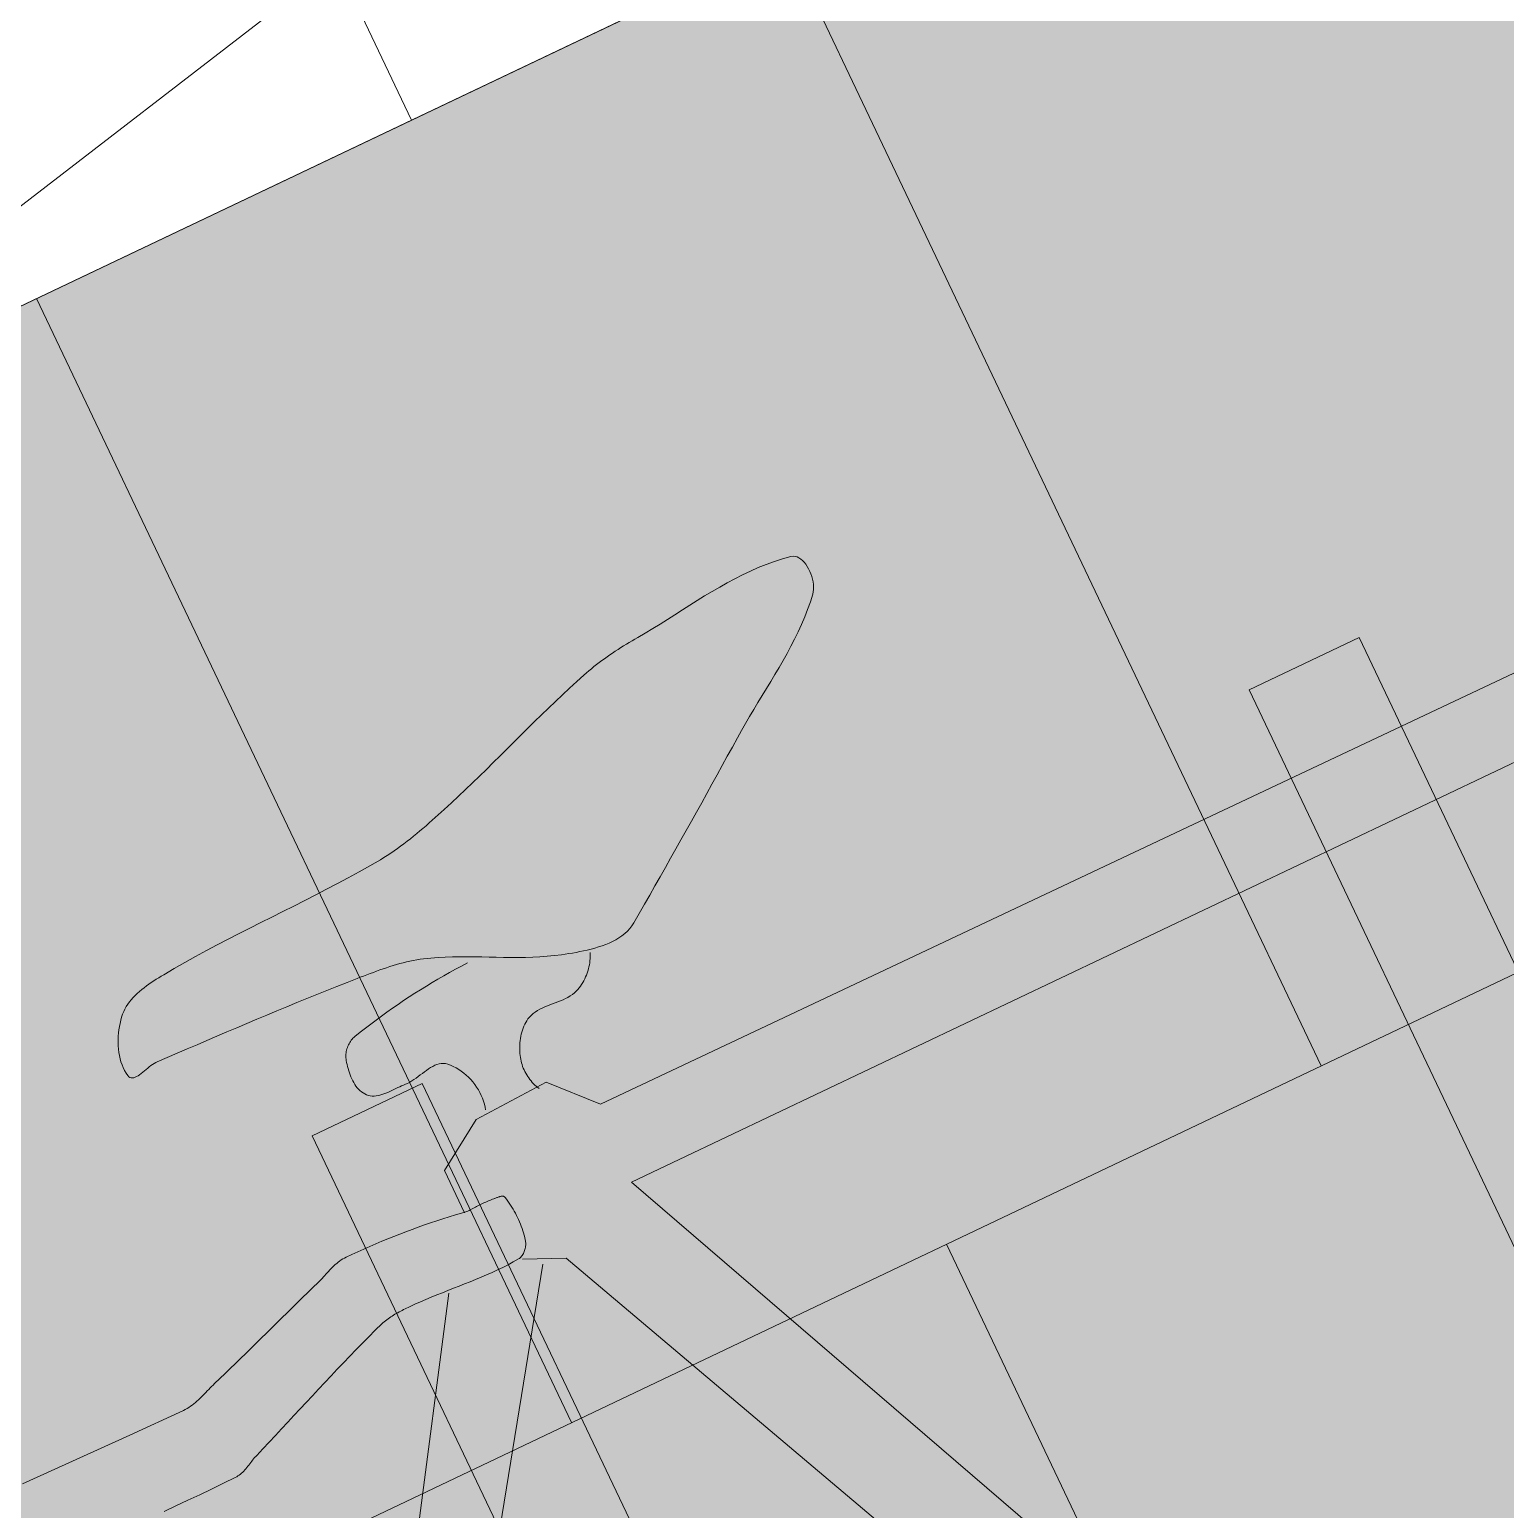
# Model space of a CAD drawing. Header units: metres. Extents: x 678805 to 1359287, y 2747329 to 5497370.
# Drawn here: x 679794.415 to 679795.126, y 2748744.741 to 2748745.454 of the extents above; entities that cross this region are included whole.
import ezdxf
from ezdxf.enums import TextEntityAlignment as Align

# ---------------------------------------------------------------- set-up
doc = ezdxf.new("R2010")
doc.units = ezdxf.units.M
doc.linetypes.add('XREF_MON_SFT_TREES$0$HIDDEN', pattern=[0.375, 0.25, -0.125])
for name, color, linetype in [('00_XREF_MON_HSC_PAVEMENT', 7, 'Continuous'), ('00_XREF_TWQ_BUILDINGS', 7, 'Continuous'), ('00_XREF_TWQ_SFT_TREES', 7, 'Continuous'), ('XREF_MON_SFT_TREES$0$SL_TREE_CANOPY', 251, 'XREF_MON_SFT_TREES$0$HIDDEN')]:
    doc.layers.add(name, color=color, linetype=linetype)
for name, color, linetype, true_color in [('02-L-Waterfeatures 01', 7, 'Continuous', 0x4da6ff), ('XREF_MON_SFT_TREES$0$SL_TREE_ACACIA_NILOTICA', 7, 'Continuous', 0x264d00), ('XREF_MON_SFT_TREES$0$SL_TREE_CERCIDIUM_FLORIDUM', 7, 'Continuous', 0xe0e000)]:
    doc.layers.add(name, color=color, linetype=linetype, true_color=true_color)
doc.layers.add('XREF_MON_GENERAL_LAYOUT$0$02-L-Level Curves 0.50m', color=33, linetype='Continuous', lineweight=5)
doc.layers.add('XREF_MON_HSC_FURNITURE$0$03-PG-CBIncluded', color=8, linetype='Continuous', lineweight=5)
for name, color, linetype, lineweight, true_color in [('XREF_MON_HSC_PAVEMENT$0$02-L-Joints-Paviment_07_Precast Concrete Blocks 60X40', 7, 'Continuous', 5, 0x999999), ('XREF_MON_HSC_PAVEMENT$0$03-TR-Pavement_07_Precast Concrete Blocks 20X10', 7, 'Continuous', 5, 0x999999), ('XREF_MON_HSC_PAVEMENT$0$03-TR-Pavement_07_Precast Concrete Blocks 60X40', 7, 'Continuous', 5, 0x999999)]:
    doc.layers.add(name, color=color, linetype=linetype, lineweight=lineweight, true_color=true_color)
doc.layers.get('XREF_MON_SFT_TREES$0$SL_TREE_ACACIA_NILOTICA').off()
doc.layers.get('XREF_MON_SFT_TREES$0$SL_TREE_CERCIDIUM_FLORIDUM').off()
doc.styles.add('XREF_MON_GENERAL_LAYOUT$0$Standard', font='arial.ttf')

# ---------------------------------------------------------------- blocks, each defined once
blk = doc.blocks.new('XREF_MON_SFT_TREES$0$Acacia_nilotica')
at = {"layer": 'XREF_MON_SFT_TREES$0$SL_TREE_CANOPY', "linetype": 'XREF_MON_SFT_TREES$0$HIDDEN'}
blk.add_circle((0, 0), 4, dxfattribs=at)
blk = doc.blocks.new('XREF_MON_SFT_TREES$0$Cercidium.A')
at = {"layer": 'XREF_MON_SFT_TREES$0$SL_TREE_CANOPY', "linetype": 'XREF_MON_SFT_TREES$0$HIDDEN'}
blk.add_circle((0, 0), 4.5, dxfattribs=at)
blk = doc.blocks.new('XREF_MON_SFT_TREES')
at = {"layer": 'XREF_MON_SFT_TREES$0$SL_TREE_ACACIA_NILOTICA', "rotation": 25.44812939262281}
blk.add_blockref('XREF_MON_SFT_TREES$0$Acacia_nilotica', (679799.05742, 2748746.78469), dxfattribs=at)
at = {"layer": 'XREF_MON_SFT_TREES$0$SL_TREE_CERCIDIUM_FLORIDUM'}
blk.add_blockref('XREF_MON_SFT_TREES$0$Cercidium.A', (679791.38218, 2748743.1322), dxfattribs=at)
blk = doc.blocks.new('XREF_MON_HSC_PAVEMENT')
at = {"layer": 'XREF_MON_HSC_PAVEMENT$0$03-TR-Pavement_07_Precast Concrete Blocks 20X10'}
h = blk.add_hatch(dxfattribs=at)
h.set_pattern_fill('ANSI31', color=256, scale=0.0315, angle=25.5)
h.set_pattern_definition([(70.5, (0, 0), (-0.094275932128, 0.033384858509), [])])
edge = h.paths.add_edge_path()
edge.add_line((679754.63933, 2748741.42762), (679756.43778, 2748737.64831))
edge.add_line((679756.43778, 2748737.64831), (679759.30992, 2748736.6133))
edge.add_line((679759.30992, 2748736.6133), (679763.15484, 2748738.44295))
edge.add_line((679763.15484, 2748738.44295), (679764.15882, 2748741.26997))
edge.add_line((679764.15882, 2748741.26997), (679766.98584, 2748740.26599))
edge.add_line((679766.98584, 2748740.26599), (679770.83075, 2748742.09565))
edge.add_line((679770.83075, 2748742.09565), (679771.83473, 2748744.92266))
edge.add_line((679771.83473, 2748744.92266), (679774.66175, 2748743.91868))
edge.add_line((679774.66175, 2748743.91868), (679778.50666, 2748745.74834))
edge.add_line((679778.50666, 2748745.74834), (679779.5108, 2748748.57579))
edge.add_line((679779.5108, 2748748.57579), (679782.3381, 2748747.57122))
edge.add_line((679782.3381, 2748747.57122), (679786.17586, 2748749.39771))
edge.add_line((679786.17586, 2748749.39771), (679787.18595, 2748752.22776))
edge.add_line((679787.18595, 2748752.22776), (679790.01362, 2748751.22421))
edge.add_line((679790.01362, 2748751.22421), (679793.85744, 2748753.05359))
edge.add_line((679793.85744, 2748753.05359), (679794.82795, 2748755.78638))
edge.add_line((679794.82795, 2748755.78638), (679794.8617, 2748755.88001))
edge.add_line((679794.8617, 2748755.88001), (679797.68828, 2748754.87619))
edge.add_line((679797.68828, 2748754.87619), (679801.5332, 2748756.70584))
edge.add_line((679801.5332, 2748756.70584), (679802.53657, 2748759.53258))
edge.add_line((679802.53657, 2748759.53258), (679805.3642, 2748758.52888))
edge.add_line((679805.3642, 2748758.52888), (679809.2085, 2748760.35825))
edge.add_line((679809.2085, 2748760.35825), (679810.21188, 2748763.18499))
edge.add_line((679810.21188, 2748763.18499), (679813.03951, 2748762.18129))
edge.add_line((679813.03951, 2748762.18129), (679816.88321, 2748764.01036))
edge.add_line((679816.88321, 2748764.01036), (679817.88492, 2748766.83599))
edge.add_line((679817.88492, 2748766.83599), (679820.71421, 2748765.83341))
edge.add_line((679820.71421, 2748765.83341), (679824.55851, 2748767.66277))
edge.add_line((679824.55851, 2748767.66277), (679825.5631, 2748770.49009))
edge.add_line((679825.5631, 2748770.49009), (679828.39013, 2748769.4861))
edge.add_line((679828.39013, 2748769.4861), (679832.23382, 2748771.31517))
edge.add_line((679832.23382, 2748771.31517), (679833.2381, 2748774.14161))
edge.add_line((679833.2381, 2748774.14161), (679836.06191, 2748773.13682))
edge.add_line((679836.06191, 2748773.13682), (679839.90707, 2748774.9666))
edge.add_line((679839.90707, 2748774.9666), (679840.95175, 2748777.86548))
edge.add_line((679840.95175, 2748777.86548), (679839.1533, 2748781.6448))
edge.add_line((679839.1533, 2748781.6448), (679754.64326, 2748741.42946))
at = {"layer": 'XREF_MON_HSC_PAVEMENT$0$02-L-Joints-Paviment_07_Precast Concrete Blocks 60X40'}
for points in [[(679794.34099, 2748745.95217), (679794.5988, 2748745.41039)], [(679794.7794, 2748745.49632), (679795.03721, 2748744.95454)], [(679794.41821, 2748745.32445), (679794.67602, 2748744.78266)], [(679794.85662, 2748744.8686), (679795.11444, 2748744.32682)]]:
    blk.add_lwpolyline(points, dxfattribs=at)
at = {"layer": 'XREF_MON_HSC_PAVEMENT$0$03-TR-Pavement_07_Precast Concrete Blocks 60X40'}
for p, q in [((679791.89013, 2748744.12143), (679820.96262, 2748757.95598)), ((679792.14795, 2748743.57964), (679798.28793, 2748746.50144))]:
    blk.add_line(p, q, dxfattribs=at)
blk = doc.blocks.new('XREF_MON_HSC_FURNITURE$0$Bicycle rack')
at = {"true_color": 0xfcfcfc}
h = blk.add_hatch(color=7, dxfattribs=at)
h.dxf.hatch_style = 1
h.paths.add_polyline_path([(3659.3427, 29.62146), (3659.3427, 34.43162), (3657.5927, 34.43162), (3657.5927, 29.62146)])
at = {"color": 253}
for p, q in [((3658.10043, 31.50229), (3658.10043, 32.40187)), ((3658.06265, 32.38016), (3658.06005, 31.50489)), ((3658.57974, 31.71416), (3658.10043, 31.50229)), ((3657.86534, 31.7054), (3657.86432, 31.70494)), ((3657.86645, 31.70576), (3657.86534, 31.7054)), ((3657.86765, 31.70603), (3657.86645, 31.70576)), ((3657.8689, 31.70622), (3657.86765, 31.70603)), ((3657.8702, 31.70631), (3657.8689, 31.70622)), ((3657.87153, 31.70631), (3657.8702, 31.70631)), ((3657.87287, 31.70624), (3657.87153, 31.70631)), ((3657.8742, 31.70608), (3657.87287, 31.70624)), ((3657.87552, 31.70584), (3657.8742, 31.70608)), ((3657.87679, 31.70552), (3657.87552, 31.70584)), ((3657.87802, 31.70513), (3657.87679, 31.70552)), ((3657.87917, 31.70467), (3657.87802, 31.70513)), ((3657.8612, 31.70113), (3657.86046, 31.69704)), ((3657.8615, 31.7021), (3657.8612, 31.70113)), ((3657.86198, 31.70297), (3657.8615, 31.7021)), ((3657.86262, 31.70373), (3657.86198, 31.70297)), ((3657.86341, 31.70438), (3657.86262, 31.70373)), ((3657.86432, 31.70494), (3657.86341, 31.70438)), ((3657.88024, 31.70414), (3657.87917, 31.70467)), ((3657.8812, 31.70354), (3657.88024, 31.70414)), ((3657.88204, 31.70287), (3657.8812, 31.70354)), ((3657.8849, 31.70021), (3657.88204, 31.70287)), ((3657.88765, 31.69746), (3657.8849, 31.70021)), ((3657.85989, 31.69293), (3657.85948, 31.6888)), ((3657.86046, 31.69704), (3657.85989, 31.69293)), ((3657.89032, 31.69462), (3657.88765, 31.69746)), ((3657.89289, 31.69171), (3657.89032, 31.69462)), ((3657.89539, 31.68872), (3657.89289, 31.69171)), ((3657.85923, 31.68466), (3657.8591, 31.68051)), ((3657.85948, 31.6888), (3657.85923, 31.68466)), ((3657.89783, 31.68568), (3657.89539, 31.68872)), ((3657.9002, 31.68257), (3657.89783, 31.68568)), ((3657.8591, 31.68051), (3657.8591, 31.67635)), ((3657.90251, 31.67942), (3657.9002, 31.68257)), ((3657.90478, 31.67622), (3657.90251, 31.67942)), ((3657.8591, 31.67635), (3657.85921, 31.67218)), ((3657.85921, 31.67218), (3657.85942, 31.668)), ((3657.90702, 31.67299), (3657.90478, 31.67622)), ((3657.90922, 31.66973), (3657.90702, 31.67299)), ((3657.9114, 31.66645), (3657.90922, 31.66973)), ((3658.58712, 31.66987), (3658.11996, 31.458)), ((3657.85942, 31.668), (3657.85971, 31.66382)), ((3657.85971, 31.66382), (3657.86007, 31.65963)), ((3657.91356, 31.66316), (3657.9114, 31.66645)), ((3657.91572, 31.65986), (3657.91356, 31.66316)), ((3657.86007, 31.65963), (3657.86048, 31.65544)), ((3657.86048, 31.65544), (3657.86094, 31.65125)), ((3657.91787, 31.65656), (3657.91572, 31.65986)), ((3657.92004, 31.65327), (3657.91787, 31.65656)), ((3657.86094, 31.65125), (3657.86144, 31.64705)), ((3657.92222, 31.65), (3657.92004, 31.65327)), ((3657.92442, 31.64675), (3657.92222, 31.65)), ((3657.86144, 31.64705), (3657.86195, 31.64286)), ((3657.86195, 31.64286), (3657.86246, 31.63866)), ((3657.92666, 31.64353), (3657.92442, 31.64675)), ((3657.92893, 31.64035), (3657.92666, 31.64353)), ((3657.86246, 31.63866), (3657.86297, 31.63448)), ((3657.86297, 31.63448), (3657.86346, 31.63029)), ((3657.93193, 31.63621), (3657.92893, 31.64035)), ((3657.93492, 31.63208), (3657.93193, 31.63621)), ((3657.86346, 31.63029), (3657.86392, 31.62611)), ((3657.93791, 31.62793), (3657.93492, 31.63208)), ((3657.9409, 31.62379), (3657.93791, 31.62793)), ((3657.86392, 31.62611), (3657.86433, 31.62194)), ((3657.86433, 31.62194), (3657.86468, 31.61777)), ((3657.94388, 31.61964), (3657.9409, 31.62379)), ((3657.94685, 31.61549), (3657.94388, 31.61964)), ((3657.86468, 31.61777), (3657.8648, 31.61619)), ((3657.8648, 31.61619), (3657.86494, 31.61461)), ((3657.86494, 31.61461), (3657.86508, 31.61303)), ((3657.86508, 31.61303), (3657.86524, 31.61145)), ((3657.94982, 31.61133), (3657.94685, 31.61549)), ((3657.86524, 31.61145), (3657.86541, 31.60987)), ((3657.86541, 31.60987), (3657.8656, 31.60829)), ((3657.8656, 31.60829), (3657.86579, 31.60672)), ((3657.86579, 31.60672), (3657.86601, 31.60514)), ((3657.95279, 31.60717), (3657.94982, 31.61133)), ((3657.95574, 31.60301), (3657.95279, 31.60717)), ((3657.86601, 31.60514), (3657.86623, 31.60357)), ((3657.86623, 31.60357), (3657.86648, 31.602)), ((3657.86648, 31.602), (3657.86674, 31.60043)), ((3657.86674, 31.60043), (3657.86701, 31.59887)), ((3657.86701, 31.59887), (3657.8673, 31.59731)), ((3657.9587, 31.59884), (3657.95574, 31.60301)), ((3657.96165, 31.59467), (3657.9587, 31.59884)), ((3657.8673, 31.59731), (3657.86761, 31.59575)), ((3657.86761, 31.59575), (3657.86794, 31.5942)), ((3657.86794, 31.5942), (3657.86829, 31.59265)), ((3657.86829, 31.59265), (3657.86866, 31.59111)), ((3657.86866, 31.59111), (3657.86905, 31.58957)), ((3657.96459, 31.5905), (3657.96165, 31.59467)), ((3657.86905, 31.58957), (3657.86945, 31.58804)), ((3657.86945, 31.58804), (3657.86989, 31.58651)), ((3657.86989, 31.58651), (3657.87121, 31.58204)), ((3657.96753, 31.58632), (3657.96459, 31.5905)), ((3657.97047, 31.58214), (3657.96753, 31.58632)), ((3657.87121, 31.58204), (3657.87257, 31.57757)), ((3657.87257, 31.57757), (3657.87398, 31.57312)), ((3657.9734, 31.57796), (3657.97047, 31.58214)), ((3657.97633, 31.57377), (3657.9734, 31.57796)), ((3657.87398, 31.57312), (3657.87542, 31.56869)), ((3657.97925, 31.56958), (3657.97633, 31.57377)), ((3657.98216, 31.56539), (3657.97925, 31.56958)), ((3657.87542, 31.56869), (3657.87689, 31.56425)), ((3657.87689, 31.56425), (3657.87839, 31.55983)), ((3657.98507, 31.56119), (3657.98216, 31.56539)), ((3657.87839, 31.55983), (3657.8799, 31.55542)), ((3657.8799, 31.55542), (3657.88143, 31.55101)), ((3657.98798, 31.55699), (3657.98507, 31.56119)), ((3657.98889, 31.55553), (3657.98798, 31.55699)), ((3657.98966, 31.554), (3657.98889, 31.55553)), ((3657.88143, 31.55101), (3657.88298, 31.5466)), ((3657.9903, 31.55242), (3657.98966, 31.554)), ((3657.9908, 31.55079), (3657.9903, 31.55242)), ((3657.99119, 31.54911), (3657.9908, 31.55079)), ((3657.99147, 31.54739), (3657.99119, 31.54911)), ((3657.88298, 31.5466), (3657.88453, 31.54219)), ((3657.88453, 31.54219), (3657.88608, 31.53779)), ((3657.99164, 31.54564), (3657.99147, 31.54739)), ((3657.99162, 31.54023), (3657.99171, 31.54205)), ((3657.99172, 31.54386), (3657.99164, 31.54564)), ((3657.99171, 31.54205), (3657.99172, 31.54386)), ((3657.88608, 31.53779), (3657.88763, 31.53338)), ((3657.9906, 31.53288), (3657.99094, 31.53471)), ((3657.99094, 31.53471), (3657.99122, 31.53656)), ((3657.99122, 31.53656), (3657.99145, 31.5384)), ((3657.99145, 31.5384), (3657.99162, 31.54023)), ((3657.88763, 31.53338), (3657.88918, 31.52898)), ((3657.88918, 31.52898), (3657.89071, 31.52457)), ((3657.98892, 31.52568), (3657.98937, 31.52745)), ((3657.98937, 31.52745), (3657.98981, 31.52924)), ((3657.98981, 31.52924), (3657.99022, 31.53105)), ((3657.99022, 31.53105), (3657.9906, 31.53288)), ((3657.99188, 31.53181), (3657.99279, 31.53143)), ((3657.99279, 31.53143), (3657.99369, 31.531)), ((3657.99369, 31.531), (3657.99457, 31.53054)), ((3657.99457, 31.53054), (3657.99544, 31.53003)), ((3657.99544, 31.53003), (3657.99629, 31.52949)), ((3657.99629, 31.52949), (3657.99712, 31.52891)), ((3657.99712, 31.52891), (3657.99793, 31.52829)), ((3657.99793, 31.52829), (3657.99872, 31.52764)), ((3657.99872, 31.52764), (3657.99949, 31.52696)), ((3657.99949, 31.52696), (3658.00022, 31.52625)), ((3657.89071, 31.52457), (3657.89223, 31.52015)), ((3657.89223, 31.52015), (3657.89372, 31.51573)), ((3657.98698, 31.51891), (3657.98798, 31.52226)), ((3657.98798, 31.52226), (3657.98845, 31.52395)), ((3657.98845, 31.52395), (3657.98892, 31.52568)), ((3658.00022, 31.52625), (3658.00093, 31.52552)), ((3658.00093, 31.52552), (3658.00161, 31.52475)), ((3658.00161, 31.52475), (3658.00226, 31.52397)), ((3658.00226, 31.52397), (3658.00288, 31.52316)), ((3658.00288, 31.52316), (3658.00346, 31.52232)), ((3658.00346, 31.52232), (3658.004, 31.52147)), ((3658.004, 31.52147), (3658.00451, 31.52061)), ((3658.00451, 31.52061), (3658.00497, 31.51972)), ((3658.00497, 31.51972), (3658.0054, 31.51883)), ((3657.89372, 31.51573), (3657.89519, 31.5113)), ((3657.98467, 31.51232), (3657.98587, 31.5156)), ((3657.98587, 31.5156), (3657.98698, 31.51891)), ((3658.0054, 31.51883), (3658.00578, 31.51792)), ((3658.00578, 31.51792), (3658.00619, 31.51669)), ((3658.00619, 31.51669), (3658.0065, 31.51543)), ((3658.0065, 31.51543), (3658.00671, 31.51415)), ((3658.00671, 31.51415), (3658.00683, 31.51286)), ((3658.00683, 31.51286), (3658.00688, 31.51154)), ((3657.89519, 31.5113), (3657.89663, 31.50686)), ((3657.89663, 31.50686), (3657.89804, 31.50241)), ((3657.98061, 31.50265), (3657.98203, 31.50585)), ((3657.98203, 31.50585), (3657.98339, 31.50907)), ((3657.98339, 31.50907), (3657.98467, 31.51232)), ((3658.00661, 31.50618), (3658.00649, 31.50482)), ((3658.00672, 31.50753), (3658.00661, 31.50618)), ((3658.00681, 31.50887), (3658.00672, 31.50753)), ((3658.00687, 31.51021), (3658.00681, 31.50887)), ((3658.00688, 31.51154), (3658.00687, 31.51021)), ((3657.89804, 31.50241), (3657.89941, 31.49794)), ((3657.97763, 31.4963), (3657.97914, 31.49947)), ((3657.97914, 31.49947), (3657.98061, 31.50265)), ((3658.00618, 31.50078), (3658.00615, 31.49946)), ((3658.00615, 31.49946), (3658.00617, 31.49814)), ((3658.00626, 31.50212), (3658.00618, 31.50078)), ((3658.00636, 31.50347), (3658.00626, 31.50212)), ((3658.00649, 31.50482), (3658.00636, 31.50347)), ((3658.06005, 31.50489), (3658.03921, 31.48579)), ((3657.89941, 31.49794), (3657.89997, 31.49607)), ((3657.89997, 31.49607), (3657.90054, 31.49419)), ((3657.90054, 31.49419), (3657.90109, 31.4923)), ((3657.90109, 31.4923), (3657.90165, 31.49042)), ((3657.97453, 31.48999), (3657.97609, 31.49314)), ((3657.97609, 31.49314), (3657.97763, 31.4963)), ((3658.00617, 31.49814), (3658.00626, 31.49684)), ((3658.00626, 31.49684), (3658.00642, 31.49556)), ((3658.00642, 31.49556), (3658.00668, 31.4943)), ((3658.00668, 31.4943), (3658.00704, 31.49307)), ((3658.00704, 31.49307), (3658.00751, 31.49187)), ((3658.00751, 31.49187), (3658.00795, 31.49098)), ((3657.90165, 31.49042), (3657.90219, 31.48853)), ((3657.90219, 31.48853), (3657.90273, 31.48664)), ((3657.90273, 31.48664), (3657.90325, 31.48474)), ((3657.90325, 31.48474), (3657.90376, 31.48284)), ((3657.97139, 31.4837), (3657.97296, 31.48684)), ((3657.97296, 31.48684), (3657.97453, 31.48999)), ((3658.00795, 31.49098), (3658.00845, 31.49012)), ((3658.00845, 31.49012), (3658.00899, 31.48929)), ((3658.00899, 31.48929), (3658.00958, 31.48849)), ((3658.00958, 31.48849), (3658.01022, 31.48771)), ((3658.01022, 31.48771), (3658.01091, 31.48697)), ((3658.01091, 31.48697), (3658.01163, 31.48625)), ((3658.01163, 31.48625), (3658.01238, 31.48556)), ((3658.01238, 31.48556), (3658.01317, 31.48491)), ((3658.01317, 31.48491), (3658.01399, 31.48428)), ((3658.01399, 31.48428), (3658.01484, 31.48368)), ((3658.03921, 31.48579), (3658.04094, 31.44758)), ((3657.90376, 31.48284), (3657.90425, 31.48094)), ((3657.90425, 31.48094), (3657.90473, 31.47903)), ((3657.90473, 31.47903), (3657.90519, 31.47712)), ((3657.90519, 31.47712), (3657.90562, 31.47521)), ((3657.96681, 31.4742), (3657.96831, 31.47738)), ((3657.96831, 31.47738), (3657.96984, 31.48054)), ((3657.96984, 31.48054), (3657.97139, 31.4837)), ((3658.01484, 31.48368), (3658.01571, 31.48312)), ((3658.01571, 31.48312), (3658.0166, 31.48258)), ((3658.0166, 31.48258), (3658.01751, 31.48208)), ((3658.01751, 31.48208), (3658.01843, 31.4816)), ((3658.01843, 31.4816), (3658.01936, 31.48116)), ((3658.01936, 31.48116), (3658.0203, 31.48075)), ((3658.0203, 31.48075), (3658.02125, 31.48037)), ((3658.02125, 31.48037), (3658.0222, 31.48002)), ((3658.0222, 31.48002), (3658.02314, 31.47971)), ((3658.02314, 31.47971), (3658.02398, 31.47946)), ((3658.02398, 31.47946), (3658.02484, 31.47926)), ((3658.02484, 31.47926), (3658.02571, 31.47908)), ((3658.02571, 31.47908), (3658.02659, 31.47895)), ((3658.02659, 31.47895), (3658.02748, 31.47885)), ((3658.02748, 31.47885), (3658.02838, 31.47878)), ((3658.02838, 31.47878), (3658.02928, 31.47875)), ((3658.02928, 31.47875), (3658.03019, 31.47875)), ((3658.03019, 31.47875), (3658.03109, 31.47879)), ((3658.03109, 31.47879), (3658.032, 31.47887)), ((3658.032, 31.47887), (3658.0329, 31.47897)), ((3658.0329, 31.47897), (3658.0338, 31.47911)), ((3658.0338, 31.47911), (3658.03468, 31.47929)), ((3658.03468, 31.47929), (3658.03556, 31.4795)), ((3658.03556, 31.4795), (3658.03643, 31.47974)), ((3658.03643, 31.47974), (3658.03728, 31.48002)), ((3658.03728, 31.48002), (3658.03812, 31.48032)), ((3658.03812, 31.48032), (3658.03894, 31.48067)), ((3658.03894, 31.48067), (3658.03973, 31.48104)), ((3658.03973, 31.48104), (3658.04051, 31.48145)), ((3657.90562, 31.47521), (3657.90603, 31.47329)), ((3657.90603, 31.47329), (3657.90642, 31.47136)), ((3657.90642, 31.47136), (3657.90678, 31.46944)), ((3657.96395, 31.4678), (3657.96535, 31.47101)), ((3657.96535, 31.47101), (3657.96681, 31.4742)), ((3657.97105, 31.47624), (3657.97117, 31.473)), ((3657.97117, 31.473), (3657.97134, 31.46976)), ((3657.97134, 31.46976), (3657.97153, 31.46652)), ((3657.90678, 31.46944), (3657.90711, 31.46751)), ((3657.90711, 31.46751), (3657.9074, 31.46557)), ((3657.9074, 31.46557), (3657.90767, 31.46363)), ((3657.90767, 31.46363), (3657.9079, 31.46169)), ((3657.96136, 31.4613), (3657.96262, 31.46456)), ((3657.96262, 31.46456), (3657.96395, 31.4678)), ((3657.97153, 31.46652), (3657.97176, 31.46328)), ((3657.97176, 31.46328), (3657.97202, 31.46004)), ((3657.9079, 31.46169), (3657.90809, 31.45974)), ((3657.90809, 31.45974), (3657.90857, 31.45385)), ((3657.9592, 31.45482), (3657.95967, 31.45641)), ((3657.95967, 31.45641), (3657.96019, 31.458)), ((3657.96019, 31.458), (3657.96136, 31.4613)), ((3657.97202, 31.46004), (3657.97231, 31.45681)), ((3657.97231, 31.45681), (3657.97263, 31.45357)), ((3658.11996, 31.458), (3658.11128, 31.4389)), ((3657.90857, 31.45385), (3657.90898, 31.44795)), ((3657.95734, 31.44668), (3657.95765, 31.44832)), ((3657.95765, 31.44832), (3657.95799, 31.44996)), ((3657.95799, 31.44996), (3657.95836, 31.45159)), ((3657.95836, 31.45159), (3657.95876, 31.45321)), ((3657.95876, 31.45321), (3657.9592, 31.45482)), ((3657.97263, 31.45357), (3657.97299, 31.45034)), ((3657.97299, 31.45034), (3657.97337, 31.44712)), ((3658.01201, 31.44773), (3658.01311, 31.44868)), ((3658.01311, 31.44868), (3658.01428, 31.44957)), ((3658.01428, 31.44957), (3658.01552, 31.4504)), ((3658.01552, 31.4504), (3658.01682, 31.45116)), ((3658.01682, 31.45116), (3658.01817, 31.45186)), ((3658.01817, 31.45186), (3658.01956, 31.45248)), ((3658.01956, 31.45248), (3658.02099, 31.45304)), ((3658.02099, 31.45304), (3658.02245, 31.45353)), ((3658.02245, 31.45353), (3658.02394, 31.45394)), ((3658.02394, 31.45394), (3658.02545, 31.45428)), ((3658.02545, 31.45428), (3658.02697, 31.45454)), ((3658.02697, 31.45454), (3658.0285, 31.45472)), ((3658.0285, 31.45472), (3658.03002, 31.45482)), ((3658.03002, 31.45482), (3658.03154, 31.45484)), ((3658.03154, 31.45484), (3658.03304, 31.45478)), ((3658.03304, 31.45478), (3658.03452, 31.45463)), ((3658.03452, 31.45463), (3658.03597, 31.4544)), ((3658.03597, 31.4544), (3658.03739, 31.45407)), ((3658.03739, 31.45407), (3658.03877, 31.45366)), ((3657.90898, 31.44795), (3657.90932, 31.44205)), ((3657.90932, 31.44205), (3657.90961, 31.43615)), ((3657.95635, 31.44005), (3657.95656, 31.44171)), ((3657.95656, 31.44171), (3657.9568, 31.44337)), ((3657.9568, 31.44337), (3657.95705, 31.44503)), ((3657.95705, 31.44503), (3657.95734, 31.44668)), ((3657.97337, 31.44712), (3657.97379, 31.44389)), ((3657.97379, 31.44389), (3657.97424, 31.44067)), ((3658.00883, 31.44084), (3658.0089, 31.44193)), ((3658.0089, 31.44193), (3658.00907, 31.44298)), ((3658.00907, 31.44298), (3658.00935, 31.44399)), ((3658.00935, 31.44399), (3658.00975, 31.44495)), ((3658.00975, 31.44495), (3658.01029, 31.44586)), ((3658.01029, 31.44586), (3658.01099, 31.44671)), ((3658.01099, 31.44671), (3658.01201, 31.44773)), ((3658.04094, 31.44758), (3658.05657, 31.42327)), ((3658.07932, 31.44141), (3658.07929, 31.44108)), ((3658.07936, 31.44173), (3658.07932, 31.44141)), ((3658.07941, 31.44204), (3658.07936, 31.44173)), ((3658.07947, 31.44235), (3658.07941, 31.44204)), ((3658.07955, 31.44263), (3658.07947, 31.44235)), ((3658.07964, 31.44291), (3658.07955, 31.44263)), ((3658.07975, 31.44316), (3658.07964, 31.44291)), ((3658.07988, 31.44339), (3658.07975, 31.44316)), ((3658.08004, 31.44359), (3658.07988, 31.44339)), ((3658.08021, 31.44377), (3658.08004, 31.44359)), ((3658.08041, 31.44392), (3658.08021, 31.44377)), ((3658.08063, 31.44403), (3658.08041, 31.44392)), ((3658.08089, 31.44411), (3658.08063, 31.44403)), ((3658.082, 31.44433), (3658.08089, 31.44411)), ((3658.08311, 31.44454), (3658.082, 31.44433)), ((3658.08423, 31.44472), (3658.08311, 31.44454)), ((3658.08536, 31.44488), (3658.08423, 31.44472)), ((3658.08649, 31.44502), (3658.08536, 31.44488)), ((3658.08762, 31.44513), (3658.08649, 31.44502)), ((3658.08876, 31.44522), (3658.08762, 31.44513)), ((3658.0899, 31.44529), (3658.08876, 31.44522)), ((3658.09105, 31.44533), (3658.0899, 31.44529)), ((3658.09219, 31.44535), (3658.09105, 31.44533)), ((3658.09333, 31.44534), (3658.09219, 31.44535)), ((3658.09447, 31.44531), (3658.09333, 31.44534)), ((3658.09561, 31.44525), (3658.09447, 31.44531)), ((3658.09675, 31.44517), (3658.09561, 31.44525)), ((3658.09788, 31.44506), (3658.09675, 31.44517)), ((3658.09901, 31.44492), (3658.09788, 31.44506)), ((3658.10013, 31.44476), (3658.09901, 31.44492)), ((3658.10125, 31.44457), (3658.10013, 31.44476)), ((3658.10236, 31.44435), (3658.10125, 31.44457)), ((3658.10346, 31.44411), (3658.10236, 31.44435)), ((3658.10394, 31.44398), (3658.10346, 31.44411)), ((3658.10443, 31.44382), (3658.10394, 31.44398)), ((3658.10491, 31.44363), (3658.10443, 31.44382)), ((3658.10538, 31.44341), (3658.10491, 31.44363)), ((3658.10586, 31.44317), (3658.10538, 31.44341)), ((3658.10632, 31.44289), (3658.10586, 31.44317)), ((3658.10677, 31.4426), (3658.10632, 31.44289)), ((3658.10721, 31.44228), (3658.10677, 31.4426)), ((3658.10763, 31.44194), (3658.10721, 31.44228)), ((3658.10803, 31.44158), (3658.10763, 31.44194)), ((3658.10841, 31.4412), (3658.10803, 31.44158)), ((3658.10877, 31.4408), (3658.10841, 31.4412)), ((3658.40086, 31.25047), (3658.11779, 31.44671)), ((3657.90961, 31.43615), (3657.90985, 31.43024)), ((3657.95565, 31.43336), (3657.9558, 31.43504)), ((3657.9558, 31.43504), (3657.95597, 31.43671)), ((3657.95597, 31.43671), (3657.95615, 31.43838)), ((3657.95615, 31.43838), (3657.95635, 31.44005)), ((3657.97424, 31.44067), (3657.97473, 31.43746)), ((3657.97473, 31.43746), (3657.97524, 31.43425)), ((3657.97524, 31.43425), (3657.97579, 31.43105)), ((3658.00885, 31.43971), (3658.00883, 31.44084)), ((3658.00894, 31.43856), (3658.00885, 31.43971)), ((3658.00909, 31.43738), (3658.00894, 31.43856)), ((3658.00929, 31.43618), (3658.00909, 31.43738)), ((3658.00952, 31.43497), (3658.00929, 31.43618)), ((3658.00977, 31.43375), (3658.00952, 31.43497)), ((3658.07889, 31.43474), (3658.07886, 31.43404)), ((3658.07891, 31.43543), (3658.07889, 31.43474)), ((3658.07895, 31.43613), (3658.07891, 31.43543)), ((3658.07899, 31.43682), (3658.07895, 31.43613)), ((3658.07904, 31.43751), (3658.07899, 31.43682)), ((3658.07909, 31.43821), (3658.07904, 31.43751)), ((3658.07915, 31.4389), (3658.07909, 31.43821)), ((3658.07917, 31.43918), (3658.07915, 31.4389)), ((3658.07919, 31.43948), (3658.07917, 31.43918)), ((3658.07921, 31.43979), (3658.07919, 31.43948)), ((3658.07922, 31.4401), (3658.07921, 31.43979)), ((3658.07924, 31.44043), (3658.07922, 31.4401)), ((3658.07926, 31.44076), (3658.07924, 31.44043)), ((3658.07929, 31.44108), (3658.07926, 31.44076)), ((3658.1091, 31.44039), (3658.10877, 31.4408)), ((3658.1094, 31.43996), (3658.1091, 31.44039)), ((3658.10966, 31.43952), (3658.1094, 31.43996)), ((3658.10989, 31.43907), (3658.10966, 31.43952)), ((3658.11009, 31.4386), (3658.10989, 31.43907)), ((3658.11024, 31.43813), (3658.11009, 31.4386)), ((3658.11035, 31.43765), (3658.11024, 31.43813)), ((3658.11041, 31.43716), (3658.11035, 31.43765)), ((3658.11061, 31.4343), (3658.11041, 31.43716)), ((3658.11074, 31.43144), (3658.11061, 31.4343)), ((3657.90985, 31.43024), (3657.91004, 31.42434)), ((3657.95511, 31.42667), (3657.95524, 31.42834)), ((3657.95524, 31.42834), (3657.95537, 31.43001)), ((3657.95537, 31.43001), (3657.9555, 31.43169)), ((3657.9555, 31.43169), (3657.95565, 31.43336)), ((3657.97579, 31.43105), (3657.97637, 31.42785)), ((3657.97637, 31.42785), (3657.97697, 31.42466)), ((3658.01003, 31.43252), (3658.00977, 31.43375)), ((3658.01029, 31.43129), (3658.01003, 31.43252)), ((3658.01053, 31.43006), (3658.01029, 31.43129)), ((3658.01073, 31.42884), (3658.01053, 31.43006)), ((3658.01089, 31.42763), (3658.01073, 31.42884)), ((3658.011, 31.42644), (3658.01089, 31.42763)), ((3658.07885, 31.43334), (3658.07884, 31.43265)), ((3658.07884, 31.43265), (3658.07884, 31.43195)), ((3658.07884, 31.43195), (3658.07884, 31.43126)), ((3658.07884, 31.43126), (3658.07885, 31.43056)), ((3658.07886, 31.43404), (3658.07885, 31.43334)), ((3658.07885, 31.43056), (3658.07886, 31.42986)), ((3658.07886, 31.42986), (3658.07889, 31.42917)), ((3658.07889, 31.42917), (3658.07891, 31.42847)), ((3658.07891, 31.42847), (3658.07895, 31.42778)), ((3658.07895, 31.42778), (3658.07899, 31.42708)), ((3658.07899, 31.42708), (3658.07904, 31.42639)), ((3658.11081, 31.42858), (3658.11074, 31.43144)), ((3658.11082, 31.42572), (3658.11081, 31.42858)), ((3657.91004, 31.42434), (3657.9102, 31.41842)), ((3657.95424, 31.4146), (3657.9546, 31.4198)), ((3657.9546, 31.4198), (3657.95498, 31.42501)), ((3657.95498, 31.42501), (3657.95511, 31.42667)), ((3657.97697, 31.42466), (3657.97762, 31.42148)), ((3657.97762, 31.42148), (3657.97829, 31.41831)), ((3658.01087, 31.42113), (3658.01089, 31.42215)), ((3658.01088, 31.4201), (3658.01087, 31.42113)), ((3658.01089, 31.41905), (3658.01088, 31.4201)), ((3658.01089, 31.42215), (3658.01092, 31.42316)), ((3658.01092, 31.42316), (3658.01099, 31.42414)), ((3658.01099, 31.42414), (3658.01104, 31.42528)), ((3658.01104, 31.42528), (3658.011, 31.42644)), ((3658.05657, 31.42327), (3658.07915, 31.42327)), ((3658.07864, 31.42191), (3658.07816, 31.41881)), ((3658.07915, 31.42501), (3658.07864, 31.42191)), ((3658.07904, 31.42639), (3658.07909, 31.4257)), ((3658.07909, 31.4257), (3658.07915, 31.42501)), ((3658.11061, 31.41713), (3658.11072, 31.41999)), ((3658.11072, 31.41999), (3658.11079, 31.42286)), ((3658.11079, 31.42286), (3658.11082, 31.42572)), ((3657.9102, 31.41842), (3657.91034, 31.41251)), ((3657.95389, 31.4094), (3657.95424, 31.4146)), ((3657.97829, 31.41831), (3657.97899, 31.41514)), ((3657.97899, 31.41514), (3657.97973, 31.41198)), ((3658.01064, 31.4118), (3658.01075, 31.4128)), ((3658.01075, 31.4128), (3658.01083, 31.41381)), ((3658.01083, 31.41381), (3658.01088, 31.41485)), ((3658.01088, 31.41485), (3658.0109, 31.41589)), ((3658.0109, 31.418), (3658.01089, 31.41905)), ((3658.01091, 31.41694), (3658.0109, 31.418)), ((3658.0109, 31.41589), (3658.01091, 31.41694)), ((3658.07771, 31.4157), (3658.07728, 31.41259)), ((3658.07816, 31.41881), (3658.07771, 31.4157)), ((3658.1103, 31.4114), (3658.11047, 31.41426)), ((3658.11047, 31.41426), (3658.11061, 31.41713)), ((3657.91034, 31.41251), (3657.91047, 31.4066)), ((3657.91047, 31.4066), (3657.91059, 31.40068)), ((3657.95357, 31.40419), (3657.95389, 31.4094)), ((3657.97973, 31.41198), (3657.97989, 31.41139)), ((3657.97989, 31.41139), (3657.98009, 31.4108)), ((3657.98009, 31.4108), (3657.98034, 31.41022)), ((3657.98034, 31.41022), (3657.98061, 31.40964)), ((3657.98061, 31.40964), (3657.98093, 31.40908)), ((3657.98093, 31.40908), (3657.98127, 31.40854)), ((3657.98127, 31.40854), (3657.98165, 31.408)), ((3657.98165, 31.408), (3657.98205, 31.40749)), ((3657.98205, 31.40749), (3657.98248, 31.40699)), ((3657.98248, 31.40699), (3657.98294, 31.40652)), ((3657.98294, 31.40652), (3657.98341, 31.40607)), ((3657.98341, 31.40607), (3657.98391, 31.40564)), ((3657.98391, 31.40564), (3657.98443, 31.40523)), ((3658.00751, 31.40503), (3658.00818, 31.40572)), ((3658.00818, 31.40572), (3658.00875, 31.40646)), ((3658.00875, 31.40646), (3658.00924, 31.40725)), ((3658.00924, 31.40725), (3658.00965, 31.40809)), ((3658.00965, 31.40809), (3658.00999, 31.40896)), ((3658.00999, 31.40896), (3658.01026, 31.40988)), ((3658.01026, 31.40988), (3658.01047, 31.41082)), ((3658.01047, 31.41082), (3658.01064, 31.4118)), ((3658.0765, 31.40636), (3658.07615, 31.40324)), ((3658.07688, 31.40948), (3658.0765, 31.40636)), ((3658.07728, 31.41259), (3658.07688, 31.40948)), ((3658.10973, 31.4028), (3658.10993, 31.40566)), ((3658.10993, 31.40566), (3658.11012, 31.40853)), ((3658.11012, 31.40853), (3658.1103, 31.4114)), ((3657.91059, 31.40068), (3657.91071, 31.39477)), ((3657.95298, 31.39377), (3657.95327, 31.39898)), ((3657.95327, 31.39898), (3657.95357, 31.40419)), ((3657.98443, 31.40523), (3657.98496, 31.40486)), ((3657.98496, 31.40486), (3657.98551, 31.40451)), ((3657.98551, 31.40451), (3657.98607, 31.4042)), ((3657.98607, 31.4042), (3657.98665, 31.40392)), ((3657.98665, 31.40392), (3657.98723, 31.40367)), ((3657.98723, 31.40367), (3657.98782, 31.40347)), ((3657.98782, 31.40347), (3657.98841, 31.4033)), ((3657.98841, 31.4033), (3657.98936, 31.40307)), ((3657.98936, 31.40307), (3657.99033, 31.40285)), ((3657.99033, 31.40285), (3657.99132, 31.40265)), ((3657.99132, 31.40265), (3657.99233, 31.40247)), ((3657.99233, 31.40247), (3657.99335, 31.4023)), ((3657.99335, 31.4023), (3657.99438, 31.40217)), ((3657.99438, 31.40217), (3657.99542, 31.40206)), ((3657.99542, 31.40206), (3657.99646, 31.40199)), ((3657.99646, 31.40199), (3657.9975, 31.40195)), ((3657.9975, 31.40195), (3657.99853, 31.40196)), ((3657.99853, 31.40196), (3657.99954, 31.40201)), ((3657.99954, 31.40201), (3658.00055, 31.4021)), ((3658.00055, 31.4021), (3658.00153, 31.40225)), ((3658.00153, 31.40225), (3658.00249, 31.40245)), ((3658.00249, 31.40245), (3658.00342, 31.40272)), ((3658.00342, 31.40272), (3658.00432, 31.40304)), ((3658.00432, 31.40304), (3658.00518, 31.40343)), ((3658.00518, 31.40343), (3658.00601, 31.40389)), ((3658.00601, 31.40389), (3658.00678, 31.40442)), ((3658.00678, 31.40442), (3658.00751, 31.40503)), ((3658.07582, 31.40011), (3658.07552, 31.39698)), ((3658.07615, 31.40324), (3658.07582, 31.40011)), ((3658.10934, 31.39706), (3658.10953, 31.39993)), ((3658.10953, 31.39993), (3658.10973, 31.4028)), ((3658.38176, 31.22442), (3658.11084, 31.39982)), ((3657.91071, 31.39477), (3657.91084, 31.38885)), ((3657.95271, 31.38856), (3657.95298, 31.39377)), ((3658.07525, 31.39385), (3658.075, 31.39072)), ((3658.07552, 31.39698), (3658.07525, 31.39385)), ((3658.10887, 31.38846), (3658.109, 31.39132)), ((3658.109, 31.39132), (3658.10916, 31.39419)), ((3658.10916, 31.39419), (3658.10934, 31.39706)), ((3657.91084, 31.38885), (3657.91099, 31.38294)), ((3657.95244, 31.38335), (3657.95271, 31.38856)), ((3658.07458, 31.38445), (3658.07441, 31.38132)), ((3658.07478, 31.38759), (3658.07458, 31.38445)), ((3658.075, 31.39072), (3658.07478, 31.38759)), ((3658.1087, 31.38272), (3658.10876, 31.38559)), ((3658.10876, 31.38559), (3658.10887, 31.38846)), ((3657.91099, 31.38294), (3657.91117, 31.37703)), ((3657.91117, 31.37703), (3657.91138, 31.37113)), ((3657.95195, 31.37293), (3657.95219, 31.37814)), ((3657.95219, 31.37814), (3657.95244, 31.38335)), ((3658.07427, 31.37818), (3658.07415, 31.37504)), ((3658.07441, 31.38132), (3658.07427, 31.37818)), ((3658.10867, 31.37985), (3658.1087, 31.38272)), ((3658.10867, 31.37907), (3658.10867, 31.37985)), ((3658.10868, 31.37828), (3658.10867, 31.37907)), ((3658.10868, 31.37748), (3658.10868, 31.37828)), ((3658.10869, 31.37669), (3658.10868, 31.37748)), ((3657.91138, 31.37113), (3657.91164, 31.36522)), ((3657.95172, 31.36772), (3657.95195, 31.37293)), ((3658.07406, 31.3719), (3658.07399, 31.36876)), ((3658.07415, 31.37504), (3658.07406, 31.3719)), ((3658.10871, 31.3759), (3658.10869, 31.37669)), ((3658.10873, 31.3751), (3658.10871, 31.3759)), ((3658.10876, 31.37431), (3658.10873, 31.3751)), ((3658.1088, 31.37352), (3658.10876, 31.37431)), ((3658.10885, 31.37272), (3658.1088, 31.37352)), ((3658.10891, 31.37193), (3658.10885, 31.37272)), ((3658.10898, 31.37115), (3658.10891, 31.37193)), ((3658.10907, 31.37036), (3658.10898, 31.37115)), ((3658.10917, 31.36958), (3658.10907, 31.37036)), ((3657.91164, 31.36522), (3657.91196, 31.35932)), ((3657.9515, 31.36251), (3657.95172, 31.36772)), ((3658.07395, 31.36562), (3658.07394, 31.36249)), ((3658.07399, 31.36876), (3658.07395, 31.36562)), ((3658.10929, 31.3688), (3658.10917, 31.36958)), ((3658.10943, 31.36802), (3658.10929, 31.3688)), ((3658.10958, 31.36725), (3658.10943, 31.36802)), ((3658.10976, 31.36649), (3658.10958, 31.36725)), ((3658.10995, 31.36573), (3658.10976, 31.36649)), ((3658.11017, 31.36497), (3658.10995, 31.36573)), ((3658.11041, 31.36422), (3658.11017, 31.36497)), ((3658.11183, 31.36009), (3658.11041, 31.36422)), ((3657.91196, 31.35932), (3657.91233, 31.35342)), ((3657.95106, 31.35208), (3657.95128, 31.35729)), ((3657.95128, 31.35729), (3657.9515, 31.36251)), ((3658.07394, 31.36249), (3658.07397, 31.36158)), ((3658.07397, 31.36158), (3658.07404, 31.36069)), ((3658.07404, 31.36069), (3658.07415, 31.3598)), ((3658.07415, 31.3598), (3658.0743, 31.35891)), ((3658.0743, 31.35891), (3658.07449, 31.35803)), ((3658.07449, 31.35803), (3658.0747, 31.35715)), ((3658.0747, 31.35715), (3658.07495, 31.35628)), ((3658.07495, 31.35628), (3658.07522, 31.35541)), ((3658.11328, 31.35597), (3658.11183, 31.36009)), ((3658.11476, 31.35186), (3658.11328, 31.35597)), ((3657.91233, 31.35342), (3657.91278, 31.34753)), ((3657.95085, 31.34687), (3657.95106, 31.35208)), ((3658.07522, 31.35541), (3658.07552, 31.35455)), ((3658.07552, 31.35455), (3658.07583, 31.35369)), ((3658.07583, 31.35369), (3658.07615, 31.35283)), ((3658.07615, 31.35283), (3658.07649, 31.35197)), ((3658.07649, 31.35197), (3658.07684, 31.35111)), ((3658.07684, 31.35111), (3658.07718, 31.35026)), ((3658.07718, 31.35026), (3658.07753, 31.3494)), ((3658.07753, 31.3494), (3658.07787, 31.34855)), ((3658.07787, 31.34855), (3658.07821, 31.34769)), ((3658.11626, 31.34775), (3658.11476, 31.35186)), ((3657.91278, 31.34753), (3657.9133, 31.34165)), ((3657.9133, 31.34165), (3657.91344, 31.34027)), ((3657.95043, 31.33644), (3657.95064, 31.34166)), ((3657.95064, 31.34166), (3657.95085, 31.34687)), ((3658.07821, 31.34769), (3658.07854, 31.34684)), ((3658.07854, 31.34684), (3658.07885, 31.34598)), ((3658.07885, 31.34598), (3658.07915, 31.34512)), ((3658.07915, 31.34512), (3658.08026, 31.34181)), ((3658.08026, 31.34181), (3658.08137, 31.33851)), ((3658.11778, 31.34366), (3658.11626, 31.34775)), ((3658.11933, 31.33957), (3658.11778, 31.34366)), ((3657.91344, 31.34027), (3657.91358, 31.33888)), ((3657.91358, 31.33888), (3657.91374, 31.33747)), ((3657.91374, 31.33747), (3657.91392, 31.33606)), ((3657.91392, 31.33606), (3657.91412, 31.33464)), ((3657.91412, 31.33464), (3657.91434, 31.33323)), ((3657.95021, 31.33123), (3657.95043, 31.33644)), ((3658.08137, 31.33851), (3658.0825, 31.33521)), ((3658.0825, 31.33521), (3658.08363, 31.33191)), ((3658.12089, 31.33549), (3658.11933, 31.33957)), ((3658.12246, 31.33141), (3658.12089, 31.33549)), ((3657.91434, 31.33323), (3657.91459, 31.33181)), ((3657.91459, 31.33181), (3657.91487, 31.33041)), ((3657.91487, 31.33041), (3657.91519, 31.32901)), ((3657.91519, 31.32901), (3657.91555, 31.32763)), ((3657.91555, 31.32763), (3657.91594, 31.32627)), ((3657.94999, 31.32602), (3657.95021, 31.33123)), ((3658.08363, 31.33191), (3658.08477, 31.32861)), ((3658.08477, 31.32861), (3658.08591, 31.32532)), ((3658.12405, 31.32734), (3658.12246, 31.33141)), ((3658.12565, 31.32327), (3658.12405, 31.32734)), ((3657.91594, 31.32627), (3657.91638, 31.32494)), ((3657.91638, 31.32494), (3657.91688, 31.32363)), ((3657.91688, 31.32363), (3657.91742, 31.32236)), ((3657.91742, 31.32236), (3657.91802, 31.32112)), ((3657.91802, 31.32112), (3657.91868, 31.31992)), ((3657.94977, 31.32081), (3657.94999, 31.32602)), ((3657.94978, 31.32), (3657.94977, 31.32081)), ((3657.94985, 31.31913), (3657.94978, 31.32)), ((3658.08591, 31.32532), (3658.08705, 31.32202)), ((3658.08705, 31.32202), (3658.0882, 31.31873)), ((3658.12726, 31.31921), (3658.12565, 31.32327)), ((3657.91868, 31.31992), (3657.9194, 31.31876)), ((3657.9194, 31.31876), (3657.92019, 31.31765)), ((3657.92019, 31.31765), (3657.92105, 31.3166)), ((3657.92105, 31.3166), (3657.92198, 31.3156)), ((3657.92198, 31.3156), (3657.92306, 31.31456)), ((3657.92306, 31.31456), (3657.9242, 31.31356)), ((3657.9242, 31.31356), (3657.92539, 31.31259)), ((3657.94999, 31.31822), (3657.94985, 31.31913)), ((3657.95018, 31.31728), (3657.94999, 31.31822)), ((3657.9504, 31.3163), (3657.95018, 31.31728)), ((3657.95064, 31.31532), (3657.9504, 31.3163)), ((3657.95089, 31.31432), (3657.95064, 31.31532)), ((3657.95115, 31.31333), (3657.95089, 31.31432)), ((3657.95139, 31.31236), (3657.95115, 31.31333)), ((3658.0882, 31.31873), (3658.08934, 31.31543)), ((3658.08934, 31.31543), (3658.09049, 31.31214)), ((3658.12887, 31.31514), (3658.12726, 31.31921)), ((3658.13049, 31.31108), (3658.12887, 31.31514)), ((3657.92539, 31.31259), (3657.92663, 31.31165)), ((3657.92663, 31.31165), (3657.92791, 31.31076)), ((3657.92791, 31.31076), (3657.92923, 31.30992)), ((3657.92923, 31.30992), (3657.93059, 31.30912)), ((3657.93059, 31.30912), (3657.93199, 31.30838)), ((3657.93199, 31.30838), (3657.93341, 31.3077)), ((3657.93341, 31.3077), (3657.93485, 31.30708)), ((3657.93485, 31.30708), (3657.93632, 31.30653)), ((3657.93632, 31.30653), (3657.9378, 31.30604)), ((3657.9378, 31.30604), (3657.9393, 31.30563)), ((3657.95046, 31.30538), (3657.95101, 31.30571)), ((3657.95101, 31.30571), (3657.95142, 31.30614)), ((3657.95161, 31.3114), (3657.95139, 31.31236)), ((3657.95142, 31.30614), (3657.95172, 31.30667)), ((3657.95179, 31.31048), (3657.95161, 31.3114)), ((3657.95172, 31.30667), (3657.9519, 31.30729)), ((3657.95192, 31.30959), (3657.95179, 31.31048)), ((3657.9519, 31.30729), (3657.95199, 31.30799)), ((3657.95199, 31.30876), (3657.95192, 31.30959)), ((3657.95199, 31.30799), (3657.95199, 31.30876)), ((3658.09049, 31.31214), (3658.09164, 31.30885)), ((3658.09164, 31.30885), (3658.09278, 31.30555)), ((3658.1321, 31.30702), (3658.13049, 31.31108)), ((3658.13372, 31.30296), (3658.1321, 31.30702)), ((3657.9393, 31.30563), (3657.9408, 31.3053)), ((3657.9408, 31.3053), (3657.94231, 31.30505)), ((3657.94231, 31.30505), (3657.94382, 31.30489)), ((3657.94382, 31.30489), (3657.94532, 31.30482)), ((3657.94532, 31.30482), (3657.94682, 31.30484)), ((3657.94682, 31.30484), (3657.9483, 31.30496)), ((3657.9483, 31.30496), (3657.94977, 31.30518)), ((3657.94977, 31.30518), (3657.95046, 31.30538)), ((3658.09278, 31.30555), (3658.09392, 31.30226)), ((3658.09392, 31.30226), (3658.09506, 31.29896)), ((3658.09506, 31.29896), (3658.09619, 31.29566)), ((3658.13533, 31.29889), (3658.13372, 31.30296)), ((3658.13693, 31.29483), (3658.13533, 31.29889)), ((3658.09619, 31.29566), (3658.09731, 31.29236)), ((3658.09731, 31.29236), (3658.09843, 31.28906)), ((3658.13852, 31.29076), (3658.13693, 31.29483)), ((3658.09843, 31.28906), (3658.09954, 31.28575)), ((3658.09954, 31.28575), (3658.10064, 31.28244)), ((3658.1401, 31.28668), (3658.13852, 31.29076)), ((3658.14167, 31.2826), (3658.1401, 31.28668)), ((3658.10064, 31.28244), (3658.10173, 31.27913)), ((3658.10173, 31.27913), (3658.10204, 31.27819)), ((3658.10204, 31.27819), (3658.10237, 31.27725)), ((3658.10237, 31.27725), (3658.10271, 31.27631)), ((3658.14195, 31.28191), (3658.14167, 31.2826)), ((3658.14224, 31.28122), (3658.14195, 31.28191)), ((3658.14256, 31.28054), (3658.14224, 31.28122)), ((3658.14288, 31.27986), (3658.14256, 31.28054)), ((3658.14322, 31.27918), (3658.14288, 31.27986)), ((3658.14356, 31.2785), (3658.14322, 31.27918)), ((3658.14391, 31.27782), (3658.14356, 31.2785)), ((3658.14425, 31.27714), (3658.14391, 31.27782)), ((3658.10271, 31.27631), (3658.10306, 31.27537)), ((3658.10306, 31.27537), (3658.10342, 31.27442)), ((3658.10342, 31.27442), (3658.10377, 31.27348)), ((3658.10377, 31.27348), (3658.10412, 31.27254)), ((3658.10412, 31.27254), (3658.10447, 31.27159)), ((3658.10447, 31.27159), (3658.10481, 31.27065)), ((3658.10481, 31.27065), (3658.10513, 31.2697)), ((3658.14459, 31.27646), (3658.14425, 31.27714)), ((3658.14491, 31.27578), (3658.14459, 31.27646)), ((3658.14523, 31.27509), (3658.14491, 31.27578)), ((3658.14553, 31.2744), (3658.14523, 31.27509)), ((3658.14581, 31.27371), (3658.14553, 31.2744)), ((3658.14606, 31.27302), (3658.14581, 31.27371)), ((3658.14629, 31.27231), (3658.14606, 31.27302)), ((3658.14648, 31.27161), (3658.14629, 31.27231)), ((3658.14664, 31.27089), (3658.14648, 31.27161)), ((3658.14677, 31.27017), (3658.14664, 31.27089)), ((3658.14685, 31.26945), (3658.14677, 31.27017)), ((3658.10513, 31.2697), (3658.10544, 31.26875)), ((3658.10544, 31.26875), (3658.10573, 31.26779)), ((3658.10573, 31.26779), (3658.10599, 31.26684)), ((3658.10599, 31.26684), (3658.10623, 31.26588)), ((3658.10623, 31.26588), (3658.10644, 31.26491)), ((3658.10644, 31.26491), (3658.10662, 31.26394)), ((3658.10662, 31.26394), (3658.10676, 31.26297)), ((3658.10676, 31.26297), (3658.10687, 31.26199)), ((3658.14688, 31.26871), (3658.14685, 31.26945)), ((3658.14695, 31.26237), (3658.14688, 31.26871)), ((3658.10694, 31.26002), (3658.10657, 31.23163)), ((3658.10687, 31.26199), (3658.10692, 31.26101)), ((3658.10692, 31.26101), (3658.10694, 31.26002)), ((3658.14699, 31.25603), (3658.14695, 31.26237)), ((3658.147, 31.24968), (3658.14699, 31.25603)), ((3658.14699, 31.24334), (3658.147, 31.24968)), ((3658.14696, 31.237), (3658.14699, 31.24334)), ((3658.1469, 31.23065), (3658.14696, 31.237)), ((3658.10657, 31.23163), (3658.10613, 31.20323)), ((3658.10613, 31.20323), (3658.10563, 31.17483))]:
    blk.add_line(p, q, dxfattribs=at)
for points in [[(3659.3427, 29.62146), (3659.3427, 34.43162), (3657.5927, 34.43162), (3657.5927, 29.62146)], [(3658.01406, 31.8729), (3658.01406, 31.93162), (3658.92134, 31.93162), (3658.92134, 31.8729)], [(3658.01406, 31.3729), (3658.01406, 31.43162), (3658.92134, 31.43162), (3658.92134, 31.3729)]]:
    blk.add_lwpolyline(points, close=True)
blk = doc.blocks.new('XREF_MON_HSC_FURNITURE')
at = {"layer": 'XREF_MON_HSC_FURNITURE$0$03-PG-CBIncluded', "rotation": 295.4481241925045}
blk.add_blockref('XREF_MON_HSC_FURNITURE$0$Bicycle rack', (678194.39639, 2752034.53435), dxfattribs=at)
blk = doc.blocks.new('XREF_MON_GENERAL_LAYOUT')
at = {"layer": 'XREF_MON_GENERAL_LAYOUT$0$02-L-Level Curves 0.50m', "ltscale": 0.3}
blk.add_lwpolyline([(679839.62876, 2748782.53552), (679845.26877, 2748784.55493), (679715.53016, 2748684.59218)], dxfattribs=at)
at = {"style": 'XREF_MON_GENERAL_LAYOUT$0$Standard'}
for tag, rotation, p in [('604,00', 330.26429, (679905.77031, 2748776.55779)), ('603,00', 330.26429, (679901.86093, 2748753.47725)), ('600,00', 133.82598, (679944.59682, 2748745.15264)), ('602,00', 330.26429, (679883.3192, 2748738.72687)), ('601,00', 117.89057, (679920.97204, 2748732.87006)), ('601,00', 330.26429, (679864.77747, 2748723.97648)), ('600,00', 40.88332, (679777.40537, 2748705.44358, 1.17)), ('602,00', 330.26429, (679941.27493, 2748705.48303)), ('601,00', 40.88332, (679701.79837, 2748703.88859, 1.17)), ('598,00', 62.09101, (679810.26662, 2748702.61874)), ('600,00', 330.26429, (679877.78147, 2748691.13123)), ('600,00', 19.55109, (679920.44382, 2748685.4955)), ('601,00', 330.26429, (679934.81292, 2748683.80364)), ('599,00', 330.26429, (679854.5671, 2748679.06111)), ('600,00', 88.39282, (679743.91347, 2748675.57158)), ('599,00', 20.60862, (679924.25989, 2748675.21642)), ('601,00', 88.39282, (679728.03459, 2748671.31784, -2)), ('602,00', 88.39282, (679711.82576, 2748665.96608, -1)), ('603,00', 88.39282, (679695.61513, 2748660.61102)), ('599,00', 40.88332, (679788.80727, 2748655.82916, 1.17)), ('601,00', 40.88332, (679627.61234, 2748644.60258, 1.17)), ('603,00', 41.70581, (679702.4989, 2748628.48439, 1.17)), ('600,00', 40.88332, (679645.92496, 2748597.92614, 1.17)), ('599,00', 34.22768, (679673.57439, 2748555.13601, 5.34))]:
    blk.add_attdef(tag, text='', height=1, rotation=rotation, dxfattribs=at).set_placement(p, align=Align.MIDDLE)
at = {"ltscale": 0.3, "style": 'XREF_MON_GENERAL_LAYOUT$0$Standard'}
for tag, rotation, p in [('603,50', 330.26429, (679911.50062, 2748760.57019)), ('602,50', 330.26429, (679892.86469, 2748745.84644)), ('600,50', 133.82598, (679933.04827, 2748738.72938)), ('601,50', 330.26429, (679873.58075, 2748731.6715)), ('601,50', 101.28567, (679909.52201, 2748726.94533)), ('602,50', 330.26429, (679948.62485, 2748713.85977)), ('600,50', 39.60595, (679743.24257, 2748706.97126)), ('600,50', 330.26429, (679880.266, 2748702.72603)), ('600,50', 17.35374, (679917.6151, 2748690.55393)), ('599,50', 330.26429, (679867.1975, 2748684.71624)), ('599,50', 18.89439, (679921.71039, 2748680.57843)), ('599,50', 39.60595, (679778.99146, 2748677.24124)), ('600,50', 88.39282, (679735.92487, 2748673.58609)), ('601,50', 88.39282, (679719.90629, 2748668.58099)), ('602,50', 88.39282, (679703.47379, 2748663.45181)), ('598,50', 330.26429, (679861.76515, 2748662.39683)), ('601,50', 39.60595, (679610.51327, 2748662.06119)), ('600,00', 41.70581, (679752.30764, 2748637.68542)), ('601,00', 41.70581, (679736.04408, 2748634.53759)), ('599,00', 35.08346, (679763.04334, 2748634.41501, 1.17)), ('602,00', 41.70581, (679720.17431, 2748633.09591, 1.17)), ('600,00', 35.08346, (679747.06284, 2748629.90311, 1.17)), ('601,00', 35.08346, (679731.24557, 2748625.2389, 1.17)), ('600,50', 39.60595, (679636.91971, 2748621.33866)), ('602,00', 35.08346, (679715.39977, 2748620.63939, 1.17)), ('599,50', 28.7604, (679659.4816, 2748574.32331))]:
    blk.add_attdef(tag, text='', height=1, rotation=rotation, dxfattribs=at).set_placement(p, align=Align.MIDDLE)

msp = doc.modelspace()

# ---------------------------------------------------------------- block references
at = {"layer": '00_XREF_MON_HSC_PAVEMENT'}
msp.add_blockref('XREF_MON_HSC_PAVEMENT', (0, 0), dxfattribs=at)
at = {"layer": '00_XREF_TWQ_BUILDINGS'}
msp.add_blockref('XREF_MON_HSC_FURNITURE', (0, 0), dxfattribs=at)
at = {"layer": '00_XREF_TWQ_SFT_TREES'}
msp.add_blockref('XREF_MON_SFT_TREES', (0, 0), dxfattribs=at)
at = {"layer": '02-L-Waterfeatures 01', "color": 18, "true_color": 0x000000}
msp.add_blockref('XREF_MON_GENERAL_LAYOUT', (0, 0), dxfattribs=at)

doc.saveas('drawing.dxf')
